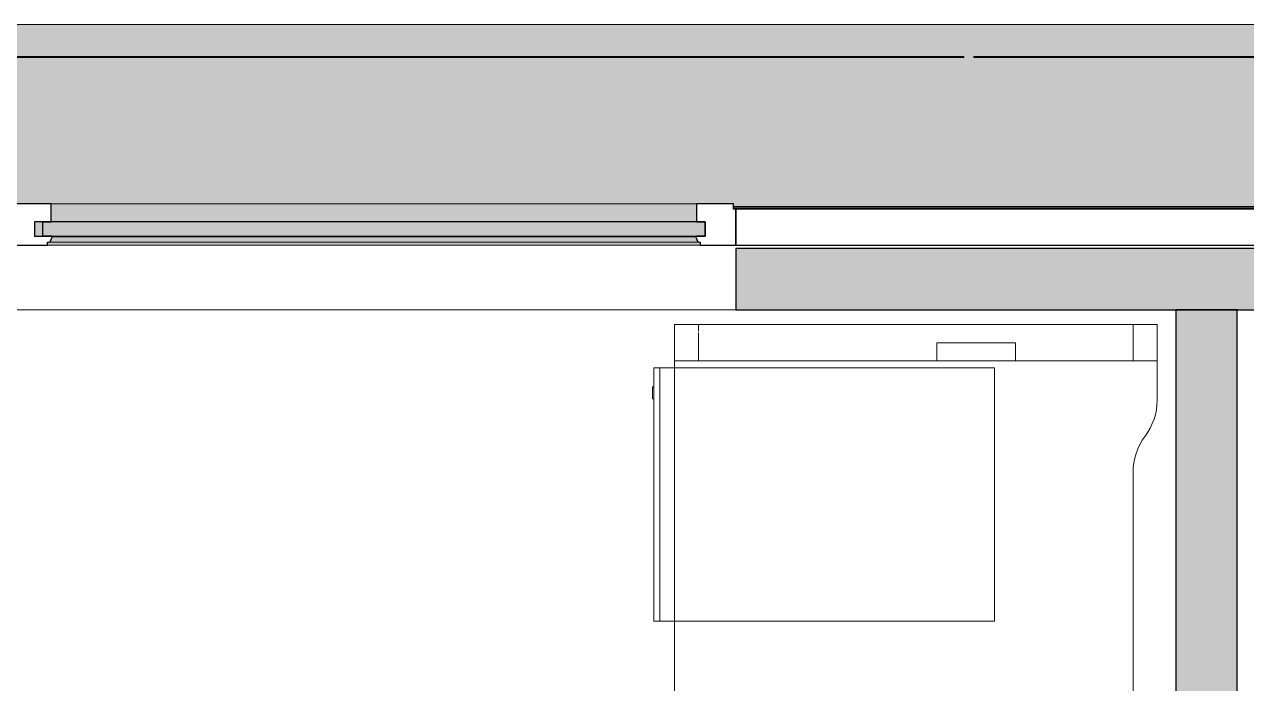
# Model space of a CAD drawing. Header units: millimetres. Extents: x 155927 to 295199, y -4084 to 97293.
# Drawn here: x 162986 to 165011, y 33626 to 34719 of the extents above; entities that cross this region are included whole.
import ezdxf

# ---------------------------------------------------------------- set-up
doc = ezdxf.new("R2010")
doc.units = ezdxf.units.MM
doc.header["$MEASUREMENT"] = 0
for name, color, linetype, lineweight in [('A-GLAZ', 7, 'CONTINUOUS', 9), ('A-GLAZ-CWMG', 7, 'CONTINUOUS', 9), ('A-WALL-PATT', 7, 'CONTINUOUS', 9), ('I-FURN', 8, 'CONTINUOUS', 9), ('I-WALL', 7, 'CONTINUOUS', 9)]:
    doc.layers.add(name, color=color, linetype=linetype, lineweight=lineweight)

msp = doc.modelspace()

# ---------------------------------------------------------------- hatches: boundary and pattern name
at = {"layer": 'A-GLAZ'}
for points in [[(166688.5, 34417), (166692.8, 34417), (166692.8, 34718.6), (157908.8, 34718.6), (157908.8, 34417), (157913.2, 34417), (157913.2, 34421.6), (159104.5, 34421.6), (159104.5, 34417), (160441.2, 34417), (160441.2, 34421.6), (161632.5, 34421.6), (161632.5, 34417), (162969.2, 34417), (162969.2, 34421.6), (164160.5, 34421.6), (164160.5, 34417), (165497.2, 34417), (165497.2, 34421.6), (166688.5, 34421.6)], [(164099.6, 34391.7), (164099.6, 34421.6), (163030, 34421.6), (163030, 34391.7), (164076.3, 34391.7)], [(164113.6, 34367.7), (164113.6, 34391.7), (163002.1, 34391.7), (163002.1, 34367.7), (164076.3, 34367.7)], [(164105.6, 34352.8), (164105.6, 34357.7), (163024, 34357.7), (163024, 34352.8), (164104.1, 34352.8)], [(164104.1, 34357.7), (164100.7, 34360), (164099.4, 34362.7), (163029.8, 34362.7), (163028, 34359), (163027.8, 34357.7), (164101.8, 34357.7)], [(164099.8, 34362.7), (164098.4, 34366.6), (163031.3, 34366.6), (163030, 34362.7), (164099.6, 34362.7)], [(164098.4, 34366.6), (164098.4, 34367.7), (164076.3, 34366.6)]]:
    msp.add_hatch(color=256, dxfattribs=at).paths.add_polyline_path(points, flags=0)
h = msp.add_hatch(color=256, dxfattribs=at)
h.paths.add_polyline_path([(166692.8, 34414.8), (166692.8, 34417), (166688.5, 34417), (166688.5, 34414.8)], flags=0)
h.paths.add_polyline_path([(165497.2, 34414.8), (165497.2, 34417), (164160.5, 34417), (164160.5, 34414.8), (165492.2, 34414.8)], flags=0)
h.paths.add_polyline_path([(162964.2, 34414.8), (162969.2, 34414.8), (162969.2, 34417), (161632.5, 34417), (161632.5, 34414.8), (162575.4, 34414.8)], flags=0)
h.paths.add_polyline_path([(160436.2, 34414.8), (160441.2, 34414.8), (160441.2, 34417), (159104.5, 34417), (159104.5, 34414.8), (160174, 34414.8)], flags=0)
h.paths.add_polyline_path([(157908.8, 34414.8), (157913.2, 34414.8), (157913.2, 34417), (157908.8, 34417)], flags=0)
h = msp.add_hatch(color=256, dxfattribs=at)
h.paths.add_polyline_path([(166632.1, 34357.7), (166630.8, 34358.9), (166630.8, 34358.2)], flags=0)
h.paths.add_polyline_path([(163024, 34357.7), (163026.9, 34358.2), (163025.6, 34358.3)], flags=0)
h.paths.add_polyline_path([(164104.1, 34357.7), (164102.8, 34358.9), (164102.8, 34358.2)], flags=0)
h.paths.add_polyline_path([(161576.1, 34357.7), (161574.8, 34358.9), (161574.8, 34358.2)], flags=0)
h.paths.add_polyline_path([(159048.1, 34357.7), (159046.8, 34358.9), (159046.8, 34358.2)], flags=0)
at = {"layer": 'A-WALL-PATT'}
for points in [[(165492.8, 34245.6), (165492.8, 34347.6), (164164.8, 34347.6), (164164.8, 34245.6), (164940.9, 34245.6)], [(164995.7, 29907.6), (164995.7, 34245.6), (164893.7, 34245.6), (164893.7, 29907.6), (164940.9, 29907.6)]]:
    msp.add_hatch(color=256, dxfattribs=at).paths.add_polyline_path(points, flags=0)

# ---------------------------------------------------------------- linework, layer by layer
at = {"layer": 'A-GLAZ'}
for p, q in [((166692.8, 34718.6), (157908.8, 34718.6)), ((164099.6, 34421.6), (163030, 34421.6)), ((165497.2, 34417), (164160.5, 34417)), ((165497.2, 34414.8), (164160.5, 34414.8)), ((163025.6, 34357.7), (163024, 34357.7)), ((163024, 34352.8), (164105.6, 34352.8)), ((164104.1, 34357.7), (163025.6, 34357.7)), ((164098.4, 34366.6), (163031.3, 34366.6)), ((164105.6, 34357.7), (164104.1, 34357.7))]:
    msp.add_line(p, q, dxfattribs=at)
at = {"layer": 'A-GLAZ', "lineweight": 30}
for p, q in [((163030, 34421.6), (162969.2, 34421.6)), ((163030, 34391.7), (163030, 34421.6)), ((164160.5, 34421.6), (164099.6, 34421.6)), ((164099.6, 34421.6), (164099.6, 34391.7)), ((164160.5, 34412.6), (164160.5, 34421.6)), ((164164.8, 34412.6), (164160.5, 34412.6)), ((165492.8, 34412.6), (164164.8, 34412.6)), ((164164.8, 34412.6), (164164.8, 34352.8)), ((164164.8, 34352.8), (164164.8, 34412.6)), ((164113.6, 34391.7), (163002.1, 34391.7)), ((163002.1, 34391.7), (163002.1, 34367.7)), ((163016.1, 34367.7), (163016.1, 34391.7)), ((163016.1, 34391.7), (163030, 34391.7)), ((164099.6, 34391.7), (164113.6, 34391.7)), ((164113.6, 34367.7), (164113.6, 34391.7)), ((164113.6, 34391.7), (164113.6, 34367.7)), ((162964.8, 34352.8), (163024, 34352.8)), ((163002.1, 34367.7), (164113.6, 34367.7)), ((163031.3, 34367.7), (163016.1, 34367.7)), ((163024, 34352.8), (163024, 34357.7)), ((163024, 34357.7), (163025.6, 34357.7)), ((163031.3, 34366.6), (163031.3, 34367.7)), ((164113.6, 34367.7), (164098.4, 34367.7)), ((164098.4, 34367.7), (164098.4, 34366.6)), ((164104.1, 34357.7), (164105.6, 34357.7)), ((164105.6, 34357.7), (164105.6, 34352.8)), ((164105.6, 34352.8), (164164.8, 34352.8)), ((164164.8, 34352.8), (165492.8, 34352.8))]:
    msp.add_line(p, q, dxfattribs=at)
for centre, radius, start, end in [((163024.5, 34363), 5.36, 281.9524, 356.5739), ((163037.2, 34362.2), 7.4, 143.4261, 176.5739), ((164092.5, 34362.2), 7.4, 3.4261, 36.5739), ((164105.2, 34363), 5.36, 183.4261, 258.0476)]:
    msp.add_arc(centre, radius, start, end, dxfattribs=at)
at = {"layer": 'A-GLAZ'}
for points, knots in [([(163025.6, 34357.7), (163026, 34357.8), (163026.7, 34358.1), (163027.5, 34358.5), (163027.9, 34358.8), (163028, 34359)], [0, 0, 0, 0, 0.2, 0.3, 0.4, 0.4, 0.4, 0.4]), ([(163029, 34360), (163029.1, 34360.2), (163029.3, 34360.6), (163029.7, 34361.5), (163029.8, 34362.2), (163029.8, 34362.7)], [0.6, 0.6, 0.6, 0.6, 0.7, 0.8, 1, 1, 1, 1]), ([(164099.8, 34362.7), (164099.9, 34362.2), (164100, 34361.5), (164100.4, 34360.6), (164100.6, 34360.2), (164100.7, 34360)], [-1, -1, -1, -1, -0.8, -0.7, -0.6, -0.6, -0.6, -0.6]), ([(164101.6, 34359), (164101.8, 34358.8), (164102.2, 34358.5), (164103, 34358.1), (164103.6, 34357.8), (164104.1, 34357.7)], [-0.4, -0.4, -0.4, -0.4, -0.3, -0.2, 0, 0, 0, 0])]:
    msp.add_open_spline(points, degree=3, knots=knots, dxfattribs=at)
for points in [[(163030.5, 34365.4), (163030.7, 34365.8), (163031, 34366.2), (163031.3, 34366.6)], [(164098.4, 34366.6), (164098.7, 34366.2), (164098.9, 34365.8), (164099.1, 34365.4)]]:
    msp.add_open_spline(points, degree=3, dxfattribs=at)
at = {"layer": 'A-GLAZ-CWMG'}
for p, q in [((162300.8, 34665.6), (163050.8, 34665.6)), ((163050.8, 34663.6), (162300.8, 34663.6)), ((163050.8, 34665.6), (163425.8, 34665.6)), ((163425.8, 34663.6), (163050.8, 34663.6)), ((163425.8, 34665.6), (163800.8, 34665.6)), ((163800.8, 34663.6), (163425.8, 34663.6)), ((163800.8, 34665.6), (164542.8, 34665.6)), ((164542.8, 34663.6), (163800.8, 34663.6)), ((164542.8, 34665.6), (164542.8, 34663.6)), ((164558.9, 34663.6), (164558.9, 34665.6)), ((164558.9, 34665.6), (165300.8, 34665.6)), ((165300.8, 34663.6), (164558.9, 34663.6))]:
    msp.add_line(p, q, dxfattribs=at)
at = {"layer": 'I-FURN'}
for p, q in [((164102.9, 34221.2), (164062.9, 34221.2)), ((164062.9, 34221.2), (164862.9, 34221.2)), ((164062.9, 34161.2), (164062.9, 34221.2)), ((164062.9, 34221.2), (164062.9, 34161.2)), ((164862.9, 34221.2), (164062.9, 34221.2)), ((164062.9, 34221.2), (164062.9, 32621.2)), ((164062.9, 32621.2), (164062.9, 34221.2)), ((164062.9, 34221.2), (164862.9, 34221.2)), ((164822.9, 34221.2), (164102.9, 34221.2)), ((164102.9, 34221.2), (164102.9, 34210.6)), ((164102.9, 34221.2), (164102.9, 34210.6)), ((164862.9, 34221.2), (164822.9, 34221.2)), ((164822.9, 34221.2), (164822.9, 34161.2)), ((164822.9, 34221.2), (164822.9, 34161.2)), ((164862.9, 34221.2), (164862.9, 34161.2)), ((164862.9, 34221.2), (164862.9, 34161.2)), ((164862.9, 34096.2), (164862.9, 34221.2)), ((164862.9, 34221.2), (164862.9, 34096.2)), ((164102.9, 34208.3), (164102.9, 34161.2)), ((164102.9, 34208.3), (164102.9, 34161.2)), ((164497.9, 34161.2), (164497.9, 34191.2)), ((164497.9, 34191.2), (164627.9, 34191.2)), ((164627.9, 34191.2), (164497.9, 34191.2)), ((164497.9, 34191.2), (164497.9, 34161.2)), ((164627.9, 34191.2), (164627.9, 34161.2)), ((164627.9, 34191.2), (164627.9, 34161.2)), ((164062.9, 34161.2), (164102.9, 34161.2)), ((164497.9, 34161.2), (164062.9, 34161.2)), ((164102.9, 34161.2), (164822.9, 34161.2)), ((164627.9, 34161.2), (164497.9, 34161.2)), ((164862.9, 34161.2), (164627.9, 34161.2)), ((164822.9, 34161.2), (164862.9, 34161.2)), ((164038.6, 34149.6), (164028.6, 34149.6)), ((164028.6, 34149.6), (164028.6, 33729.6)), ((164038.6, 33729.6), (164038.6, 34149.6)), ((164062.9, 34149.6), (164038.6, 34149.6)), ((164038.6, 34149.6), (164038.6, 33729.6)), ((164593.6, 34149.6), (164062.9, 34149.6)), ((164593.6, 33729.6), (164593.6, 34149.6)), ((164028.6, 34118), (164026.6, 34118)), ((164026.6, 34098), (164026.6, 34118)), ((164026.6, 34118), (164026.6, 34098)), ((164026.6, 34098), (164028.6, 34098)), ((164822.9, 33143.9), (164822.9, 33976.2)), ((164822.9, 33976.2), (164822.9, 33143.9)), ((164028.6, 33729.6), (164038.6, 33729.6)), ((164038.6, 33729.6), (164062.9, 33729.6)), ((164062.9, 33729.6), (164593.6, 33729.6))]:
    msp.add_line(p, q, dxfattribs=at)
for centre, start, end in [((164762.9, 34096.2), 323.1301, 0), ((164762.9, 34096.2), 323.1301, 0), ((164922.9, 33976.2), 143.1301, 180), ((164922.9, 33976.2), 143.1301, 180)]:
    msp.add_arc(centre, 100, start, end, dxfattribs=at)
at = {"layer": 'I-WALL', "lineweight": 30}
for p, q in [((165492.8, 34347.6), (164164.8, 34347.6)), ((164164.8, 34347.6), (164164.8, 34245.6)), ((164164.8, 34245.6), (165492.8, 34245.6)), ((164995.7, 34245.6), (164893.7, 34245.6)), ((164893.7, 34245.6), (164893.7, 29907.6)), ((164995.7, 29907.6), (164995.7, 34245.6))]:
    msp.add_line(p, q, dxfattribs=at)
at = {"layer": 'I-WALL'}
msp.add_line((164164.8, 34245.6), (162964.8, 34245.6), dxfattribs=at)

doc.saveas('drawing.dxf')
